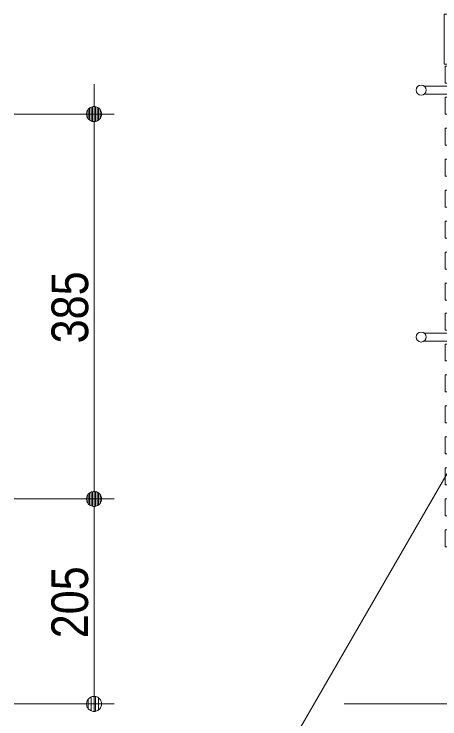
# Model space of a CAD drawing. Units: millimetres, scale not verified. Extents: x -6062 to 6062, y -3045 to 3045.
# Drawn here: x -1648 to -1222, y -1935 to -1230 of the extents above; entities that cross this region are included whole.
import ezdxf
from ezdxf.enums import TextEntityAlignment as Align

# ---------------------------------------------------------------- set-up
doc = ezdxf.new("R2010")
doc.units = ezdxf.units.MM
doc.header["$LTSCALE"] = 20
doc.linetypes.add('DASHED1', pattern=[1.8, 1.2, -0.6])
for name, color, linetype, lineweight in [('0-1_2寸法-3', 7, 'Continuous', 9), ('0-2_5ボウル・キャビネット', 7, 'Continuous', 9), ('0-3_2寸法-1', 7, 'Continuous', 9), ('0-4_0', 7, 'Continuous', 9), ('0-5_2寸法-2', 7, 'Continuous', 9)]:
    doc.layers.add(name, color=color, linetype=linetype, lineweight=lineweight)
doc.styles.add('ＭＳ Ｐゴシック', font='')
doc.styles.get('ＭＳ Ｐゴシック').set_extended_font_data('MS PGothic')

# ---------------------------------------------------------------- blocks, each defined once
blk = doc.blocks.new('_Dot')
at = {"layer": '0-4_0'}
for p, q in [((-10, 0), (-20, 0)), ((9.78, 2), (-9.78, 2)), ((7.99, 6), (-7.99, 6)), ((9.16, -3.98), (-9.16, -3.98)), ((6, -7.98), (-6, -7.98))]:
    blk.add_line(p, q, dxfattribs=at)
for points in [[(10, 0), (9.92, 1.25), (9.69, 2.49), (9.3, 3.68), (8.76, 4.82), (8.09, 5.88), (7.29, 6.85), (6.37, 7.71), (5.36, 8.44), (4.26, 9.05), (3.09, 9.51), (1.87, 9.82), (0.63, 9.98), (-0.63, 9.98), (-1.87, 9.82), (-3.09, 9.51), (-4.26, 9.05), (-5.36, 8.44), (-6.37, 7.71), (-7.29, 6.85), (-8.09, 5.88), (-8.76, 4.82), (-9.3, 3.68), (-9.69, 2.49), (-9.92, 1.25), (-10, 0), (0, 0)], [(-10, 0), (-9.92, -1.25), (-9.69, -2.49), (-9.3, -3.68), (-8.76, -4.82), (-8.09, -5.88), (-7.29, -6.85), (-6.37, -7.71), (-5.36, -8.44), (-4.26, -9.05), (-3.09, -9.51), (-1.87, -9.82), (-0.63, -9.98), (0.63, -9.98), (1.87, -9.82), (3.09, -9.51), (4.26, -9.05), (5.36, -8.44), (6.37, -7.71), (7.29, -6.85), (8.09, -5.88), (8.76, -4.82), (9.3, -3.68), (9.69, -2.49), (9.92, -1.25), (10, 0), (0, 0)]]:
    blk.add_lwpolyline(points, close=True, dxfattribs=at)
blk = doc.blocks.new('グループ-36')
at = {"layer": '0-2_5ボウル・キャビネット'}
blk.add_line((12020, -25640), (12020, -28740), dxfattribs=at)
at = {"layer": '0-2_5ボウル・キャビネット', "linetype": 'DASHED1'}
for p, q in [((21060, -25600), (21060, -34900)), ((12420, -26980), (13860, -26980)), ((14160, -26980), (19960, -26980)), ((12420, -29680), (13860, -29680)), ((14160, -29680), (19960, -29680)), ((12420, -31840), (16860, -31840)), ((17160, -31840), (19960, -31840)), ((12420, -34540), (16860, -34540)), ((17160, -34540), (19960, -34540)), ((12460, -34900), (21400, -34900)), ((12460, -34900), (12460, -35300))]:
    blk.add_line(p, q, dxfattribs=at)
at = {"layer": '0-2_5ボウル・キャビネット'}
for points in [[(11400, -24600), (21400, -24600), (21400, -25600), (11400, -25600)], [(11420, -25640), (12020, -25640), (12020, -25980), (11420, -25980)], [(12060, -25600), (21400, -25600), (21400, -35300), (12060, -35300)], [(11420, -26260), (12020, -26260), (12020, -26600), (11420, -26600)], [(11420, -26880), (12020, -26880), (12020, -27220), (11420, -27220)], [(11420, -27500), (12020, -27500), (12020, -27840), (11420, -27840)], [(11420, -28120), (12020, -28120), (12020, -28460), (11420, -28460)], [(11420, -28740), (12020, -28740), (12020, -29080), (11420, -29080)], [(11420, -29360), (12020, -29360), (12020, -29700), (11420, -29700)], [(11420, -29980), (12020, -29980), (12020, -30320), (11420, -30320)], [(11420, -30580), (12020, -30580), (12020, -30920), (11420, -30920)], [(11420, -31200), (12020, -31200), (12020, -31540), (11420, -31540)], [(11420, -31820), (12020, -31820), (12020, -32160), (11420, -32160)], [(11420, -32440), (12020, -32440), (12020, -32780), (11420, -32780)], [(11420, -33060), (12020, -33060), (12020, -33400), (11420, -33400)], [(11420, -33680), (12020, -33680), (12020, -34020), (11420, -34020)], [(11420, -34300), (12020, -34300), (12020, -34640), (11420, -34640)], [(11420, -34920), (12020, -34920), (12020, -35260), (11420, -35260)], [(12750, -35300), (13450, -35300), (13450, -38400), (12750, -38400)], [(20450, -35300), (21150, -35300), (21150, -38400), (20450, -38400)]]:
    blk.add_lwpolyline(points, close=True, dxfattribs=at)
for points in [[(12060, -30320), (12020, -30320), (12020, -25640), (12060, -25640)], [(11000, -26040), (12020, -26040), (12020, -26200), (11000, -26200)], [(12060, -30580), (12020, -30580), (12020, -35260), (12060, -35260)], [(11000, -30980), (12020, -30980), (12020, -31140), (11000, -31140)]]:
    blk.add_lwpolyline(points, dxfattribs=at)
at = {"layer": '0-2_5ボウル・キャビネット', "linetype": 'DASHED1'}
for points in [[(12060, -30320), (12420, -30320), (12420, -25640), (12060, -25640)], [(12060, -35260), (12420, -35260), (12420, -30580), (12060, -30580)]]:
    blk.add_lwpolyline(points, dxfattribs=at)
for points in [[(12480, -25600), (12880, -25600), (12880, -26600), (12480, -26600)], [(13860, -26980), (14160, -26980), (14160, -29680), (13860, -29680)], [(19960, -26980), (20260, -26980), (20260, -29680), (19960, -29680)], [(12480, -29860), (12800, -29860), (12800, -31060), (12480, -31060)], [(16860, -31840), (17160, -31840), (17160, -34540), (16860, -34540)], [(19960, -31840), (20260, -31840), (20260, -34540), (19960, -34540)]]:
    blk.add_lwpolyline(points, close=True, dxfattribs=at)
at = {"layer": '0-2_5ボウル・キャビネット'}
for centre in [(10940, -26120), (10940, -31060)]:
    blk.add_circle(centre, 100, dxfattribs=at)
blk = doc.blocks.new('グループ-37')
at = {"layer": '0-2_5ボウル・キャビネット'}
blk.add_line((9400, -38400), (21400, -38400), dxfattribs=at)
blk.add_blockref('グループ-36', (0, 0), dxfattribs=at)

msp = doc.modelspace()

# ---------------------------------------------------------------- linework, layer by layer
at = {"layer": '0-1_2寸法-3'}
msp.add_lwpolyline([(-1065.85, -1432), (-1607.4, -2370), (-1176.24, -2370)], dxfattribs=at)
at = {"layer": '0-3_2寸法-1'}
for p, q in [((-1647.5, -1330), (-1547.5, -1330)), ((-1567.5, -1699.99), (-1567.5, -1345.01)), ((-1647.5, -1715), (-1547.5, -1715)), ((-1647.5, -1715), (-1547.5, -1715)), ((-1567.5, -1730.01), (-1567.5, -1904.99)), ((-1647.5, -1920), (-1547.5, -1920))]:
    msp.add_line(p, q, dxfattribs=at)
at = {"layer": '0-5_2寸法-2'}
for p, q in [((-1567.5, -1314.99), (-1567.5, -1299.99)), ((-1647.5, -1330), (-1547.5, -1330)), ((-1567.5, -1715), (-1567.5, -1330)), ((-1647.5, -1715), (-1547.5, -1715)), ((-1567.5, -1730.01), (-1567.5, -1745.01))]:
    msp.add_line(p, q, dxfattribs=at)

# ---------------------------------------------------------------- block references
at = {"layer": '0-2_5ボウル・キャビネット', "xscale": 0.05, "yscale": 0.05}
msp.add_blockref('グループ-37', (-1787.5, 0), dxfattribs=at)
at = {"layer": '0-3_2寸法-1', "xscale": 0.7503418, "yscale": 0.7503418}
for p, rotation in [((-1567.5, -1330), 90), ((-1567.5, -1715), 270), ((-1567.5, -1715), 90), ((-1567.5, -1920), 270)]:
    msp.add_blockref('_Dot', p, dxfattribs=dict(at, rotation=rotation))
at = {"layer": '0-5_2寸法-2', "xscale": 0.7503418, "yscale": 0.7503418}
for p, rotation in [((-1567.5, -1330), 270), ((-1567.5, -1715), 90)]:
    msp.add_blockref('_Dot', p, dxfattribs=dict(at, rotation=rotation))

# ---------------------------------------------------------------- texts
at = {"layer": '0-3_2寸法-1', "style": 'ＭＳ Ｐゴシック', "width": 0.9}
for s, p in [('385', (-1562.44, -1559.39)), ('205', (-1562.54, -1854.39))]:
    msp.add_text(s, height=36.66, rotation=90, dxfattribs=at).set_placement(p, align=Align.BOTTOM_LEFT)

doc.saveas('drawing.dxf')
